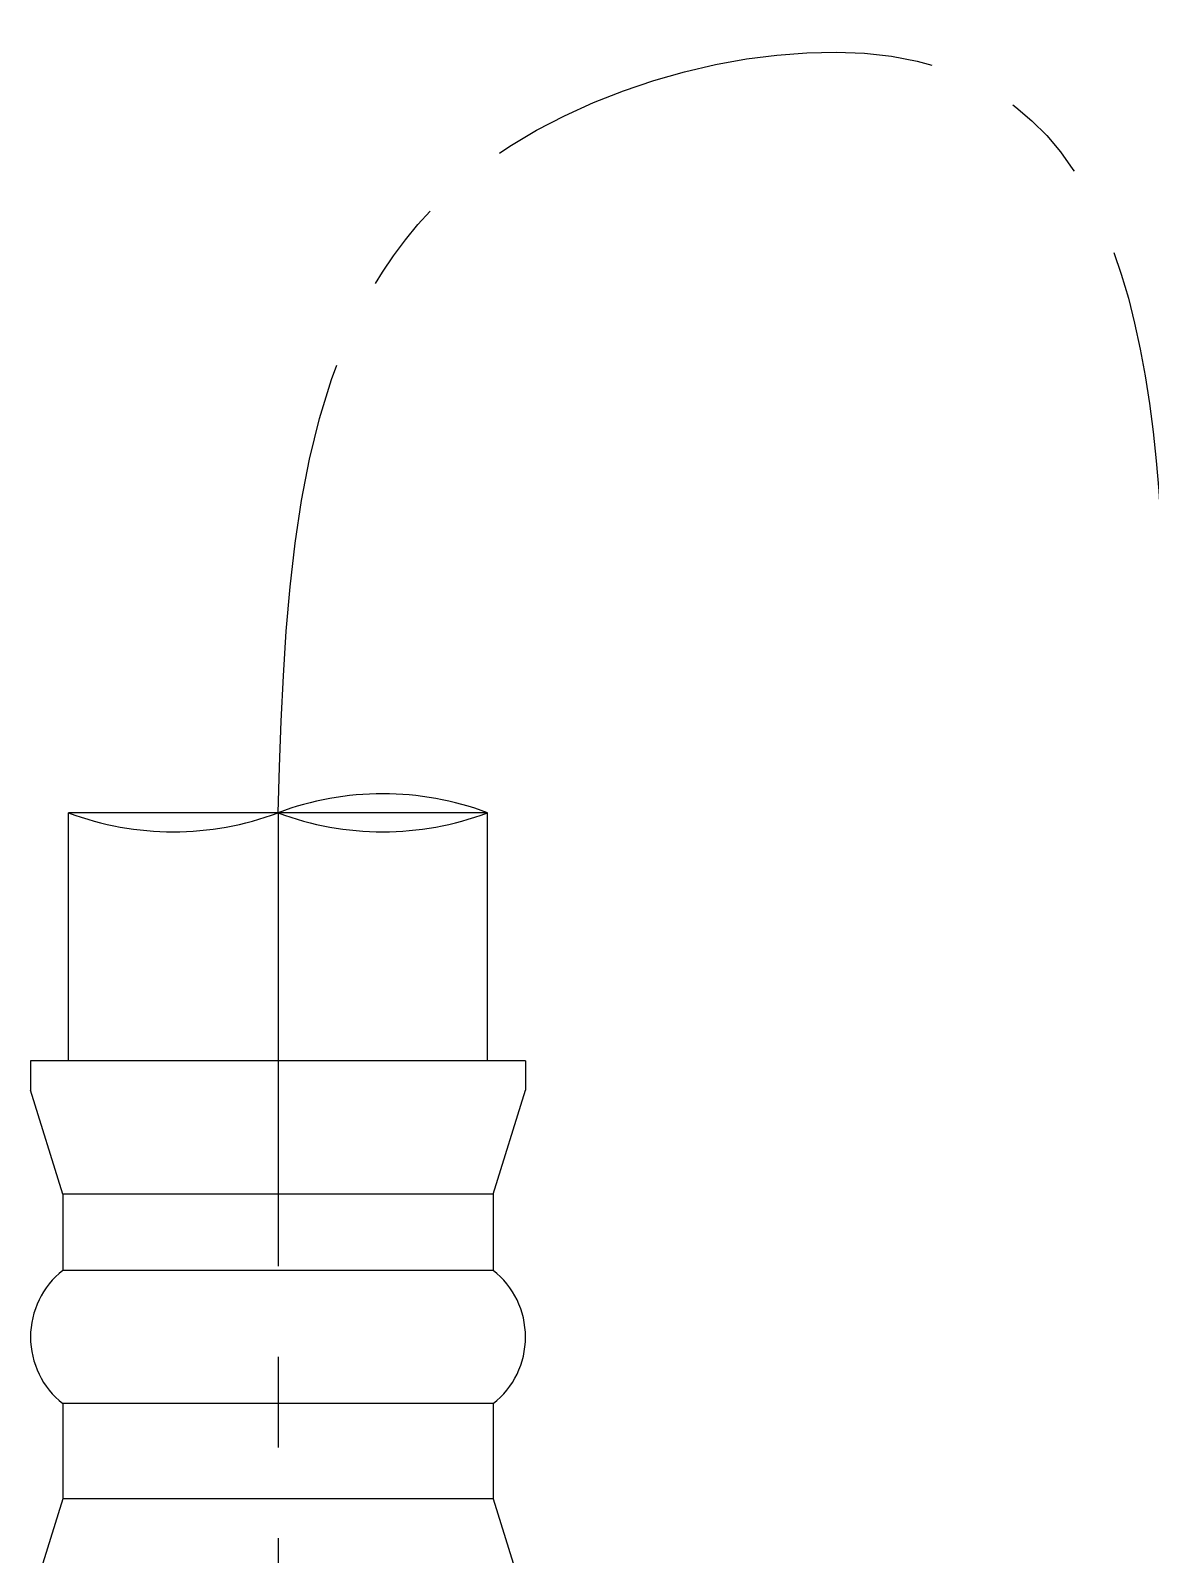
# Model space of a CAD drawing. Header units: millimetres. Extents: x 296 to 1136, y 93 to 687.
# Drawn here: x 372.88 to 402.29, y 269.94 to 309.96 of the extents above; entities that cross this region are included whole.
import ezdxf

# ---------------------------------------------------------------- set-up
doc = ezdxf.new("R2010")
doc.units = ezdxf.units.MM
doc.header["$LTSCALE"] = 0.75
doc.linetypes.add('CENTERX2', pattern=[101.6, 63.5, -12.7, 12.7, -12.7])
doc.layers.add('CENTER', color=1, linetype='CENTERX2')

msp = doc.modelspace()

# ---------------------------------------------------------------- linework, layer by layer
for p, q in [((384.876, 289.417, 0), (373.876, 289.417, 0)), ((373.876, 282.898, 0), (373.876, 289.417, 0)), ((384.876, 282.898, 0), (384.876, 289.417, 0)), ((385.876, 282.898, 0), (372.876, 282.898, 0)), ((372.876, 282.898, 0), (372.876, 282.131, 0)), ((385.876, 282.898, 0), (385.876, 282.131, 0)), ((373.726, 279.398, 0), (372.876, 282.131, 0)), ((385.026, 279.398, 0), (385.876, 282.131, 0)), ((373.726, 279.398, 0), (373.726, 277.398, 0)), ((385.026, 279.398, 0), (373.726, 279.398, 0)), ((385.026, 279.398, 0), (385.026, 277.398, 0)), ((385.026, 277.398, 0), (373.726, 277.398, 0)), ((385.026, 273.898, 0), (373.726, 273.898, 0)), ((373.726, 273.898, 0), (373.726, 271.398, 0)), ((385.026, 273.898, 0), (385.026, 271.398, 0)), ((373.726, 271.398, 0), (372.926, 268.824, 0)), ((385.026, 271.398, 0), (373.726, 271.398, 0)), ((385.026, 271.398, 0), (385.827, 268.824, 0))]:
    msp.add_line(p, q)
for centre, radius, start, end in [((382.126, 282.104, 0), 7.812, 69.3903, 110.6097), ((376.626, 296.729, 0), 7.812, 249.3903, 290.6097), ((382.126, 296.729, 0), 7.812, 249.3903, 290.6097), ((375.103, 275.648, 0), 2.226, 128.187, 231.813), ((383.65, 275.648, 0), 2.226, 308.187, 51.813)]:
    msp.add_arc(centre, radius, start, end)
at = {"layer": 'CENTER', "ltscale": 0.25}
msp.add_line((379.376, 289.417, 0), (379.376, 250.192, 0), dxfattribs=at)
msp.add_open_spline([(379.376, 289.417, 0), (379.578, 295.834, 0), (379.924, 306.86, 0), (412.512, 314.783, 0), (392.706, 264.511), (428.151, 260.079, 0), (431.049, 275.655), (431.663, 283.951)], degree=3, knots=[0, 0, 0, 0, 17.249459, 29.642166, 75.733509, 89.541235, 112.372857, 112.372857, 112.372857, 112.372857], dxfattribs=at)

doc.saveas('drawing.dxf')
